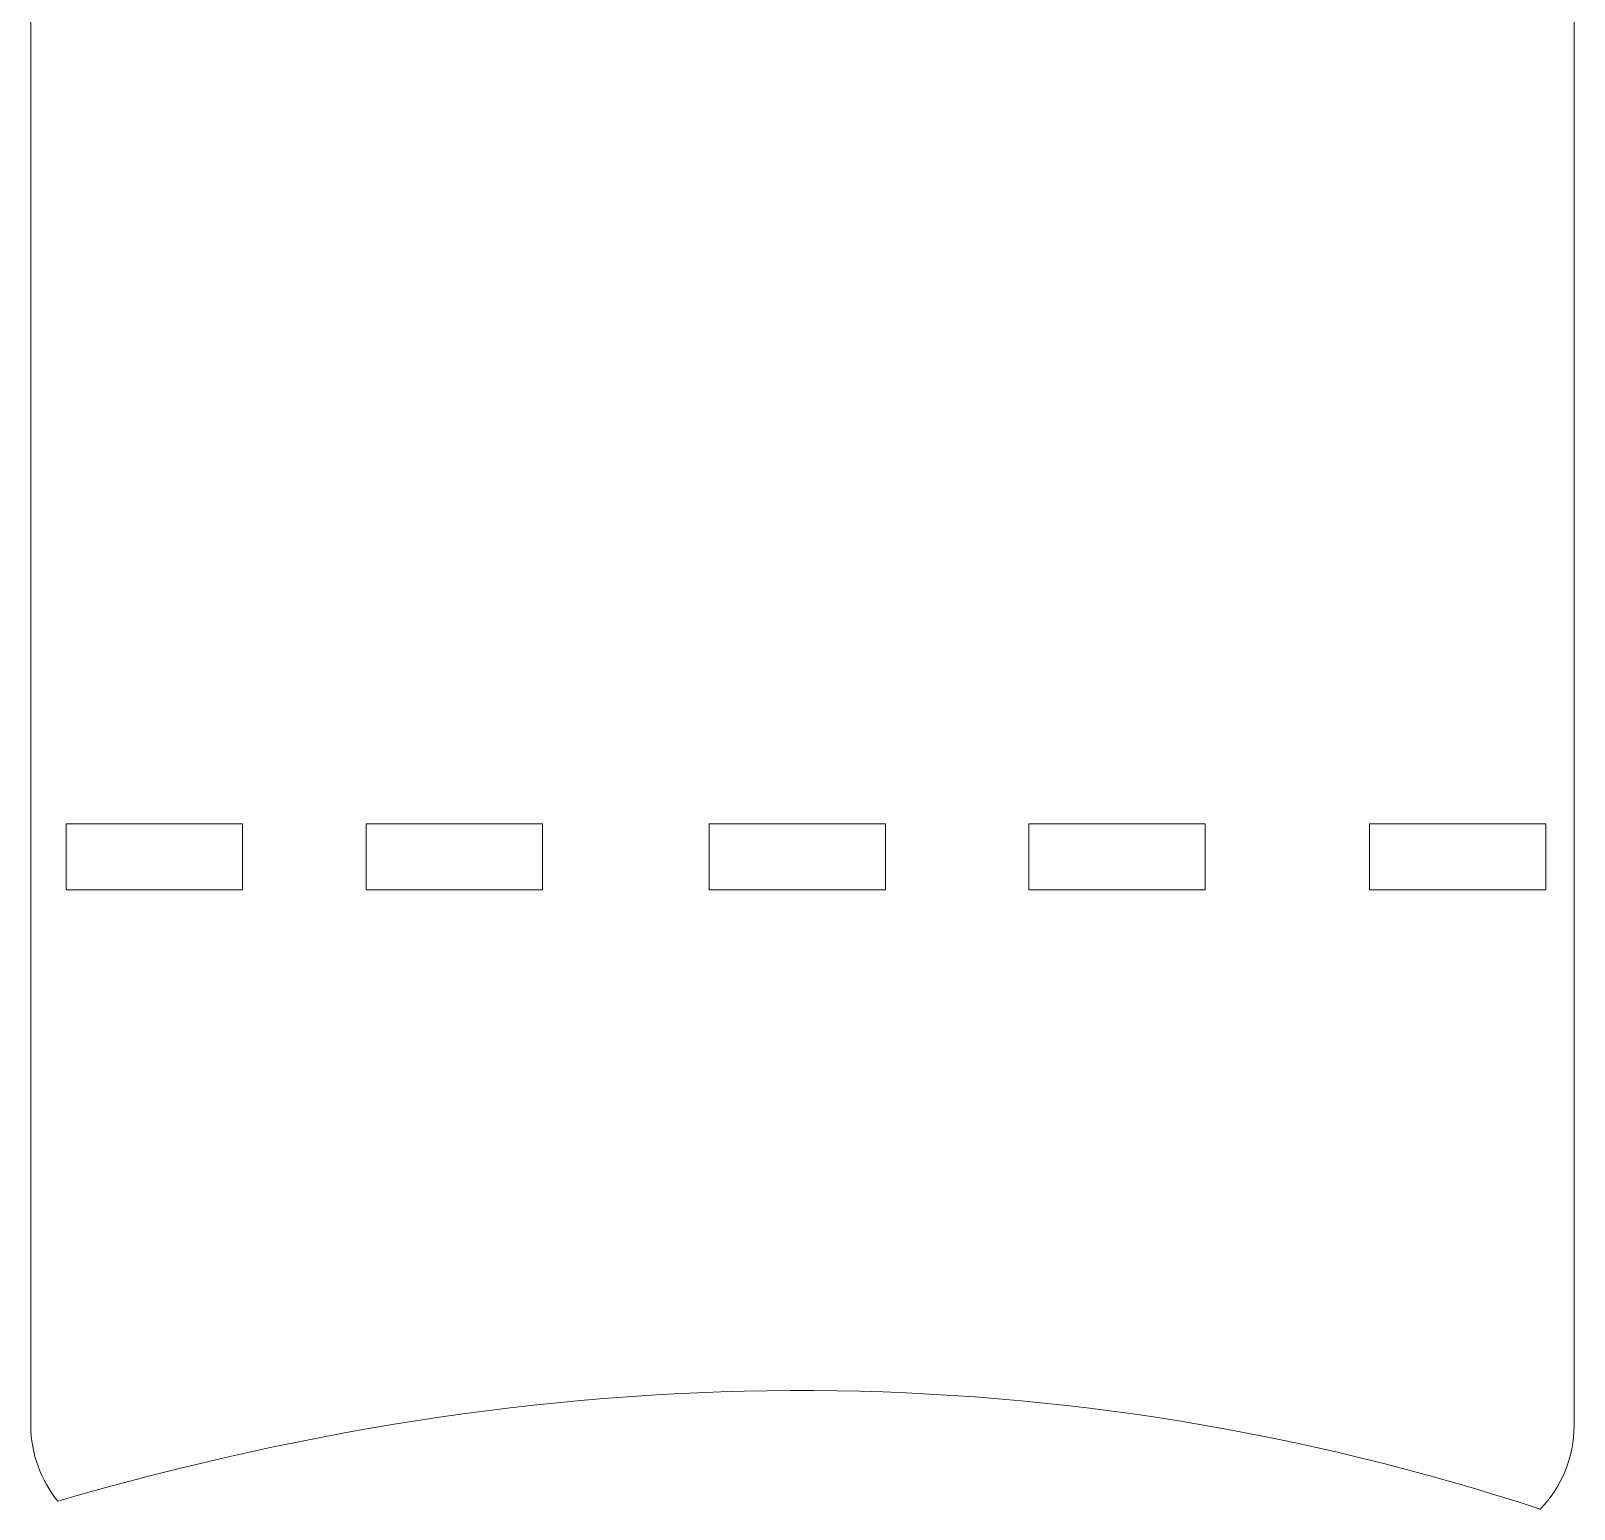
# Model space of a CAD drawing. Header units: millimetres. Extents: x -101 to 2080, y -114 to 2148.
# Drawn here: x -101 to -31, y -22.6 to 44.5 of the extents above; entities that cross this region are included whole.
import ezdxf

# ---------------------------------------------------------------- set-up
doc = ezdxf.new("R2010")
doc.units = ezdxf.units.MM
doc.header["$MEASUREMENT"] = 0
doc.layers.add('Layer 1', color=7, linetype='Continuous')

msp = doc.modelspace()

# ---------------------------------------------------------------- linework, layer by layer
at = {"layer": 'Layer 1', "color": 1, "lineweight": 9}
for points in [[(-99.4328, 5.5022), (-91.4328, 5.5022), (-91.4328, 8.5022), (-99.4328, 8.5022), (-99.4328, 5.5022)], [(-85.8332, 5.5022), (-77.8332, 5.5022), (-77.8332, 8.5022), (-85.8332, 8.5022), (-85.8332, 5.5022)], [(-70.2756, 5.5022), (-62.2756, 5.5022), (-62.2756, 8.5022), (-70.2756, 8.5022), (-70.2756, 5.5022)], [(-55.7764, 5.5022), (-47.7764, 5.5022), (-47.7764, 8.5022), (-55.7764, 8.5022), (-55.7764, 5.5022)], [(-40.3248, 5.5022), (-32.3248, 5.5022), (-32.3248, 8.5022), (-40.3248, 8.5022), (-40.3248, 5.5022)]]:
    msp.add_lwpolyline(points, close=True, dxfattribs=at)
msp.add_open_spline([(-99.8172, -22.2312), (-100.5785, -21.2872), (-101.0355, -20.0888), (-101.0355, -18.7889), (-101.0355, -18.7889), (-101.0355, -18.7889), (-101.0355, 140.2109), (-101.0355, 140.2109), (-101.0355, 140.2109), (-101.0355, 143.236), (-98.5605, 145.711), (-95.5356, 145.711), (-95.5356, 145.711), (-95.5356, 145.711), (-36.5355, 145.711), (-36.5355, 145.711), (-36.5355, 145.711), (-33.5105, 145.711), (-31.0355, 143.236), (-31.0355, 140.2109), (-31.0355, 140.2109), (-31.0355, 140.2109), (-31.0355, -18.7889), (-31.0355, -18.7889), (-31.0355, -18.7889), (-31.0355, -20.2596), (-31.6206, -21.6002), (-32.5693, -22.5897)], degree=3, knots=[0, 0, 0, 0, 0.125, 0.125, 0.125, 0.125, 0.25, 0.25, 0.25, 0.25, 0.375, 0.375, 0.375, 0.375, 0.5, 0.5, 0.5, 0.5, 0.625, 0.625, 0.625, 0.625, 0.75, 0.75, 0.75, 0.75, 1, 1, 1, 1], dxfattribs=at)
msp.add_open_spline([(-99.8172, -22.2312), (-76.5138, -15.4199), (-54.0978, -15.5394), (-32.5693, -22.5897)], degree=3, dxfattribs=at)

doc.saveas('drawing.dxf')
